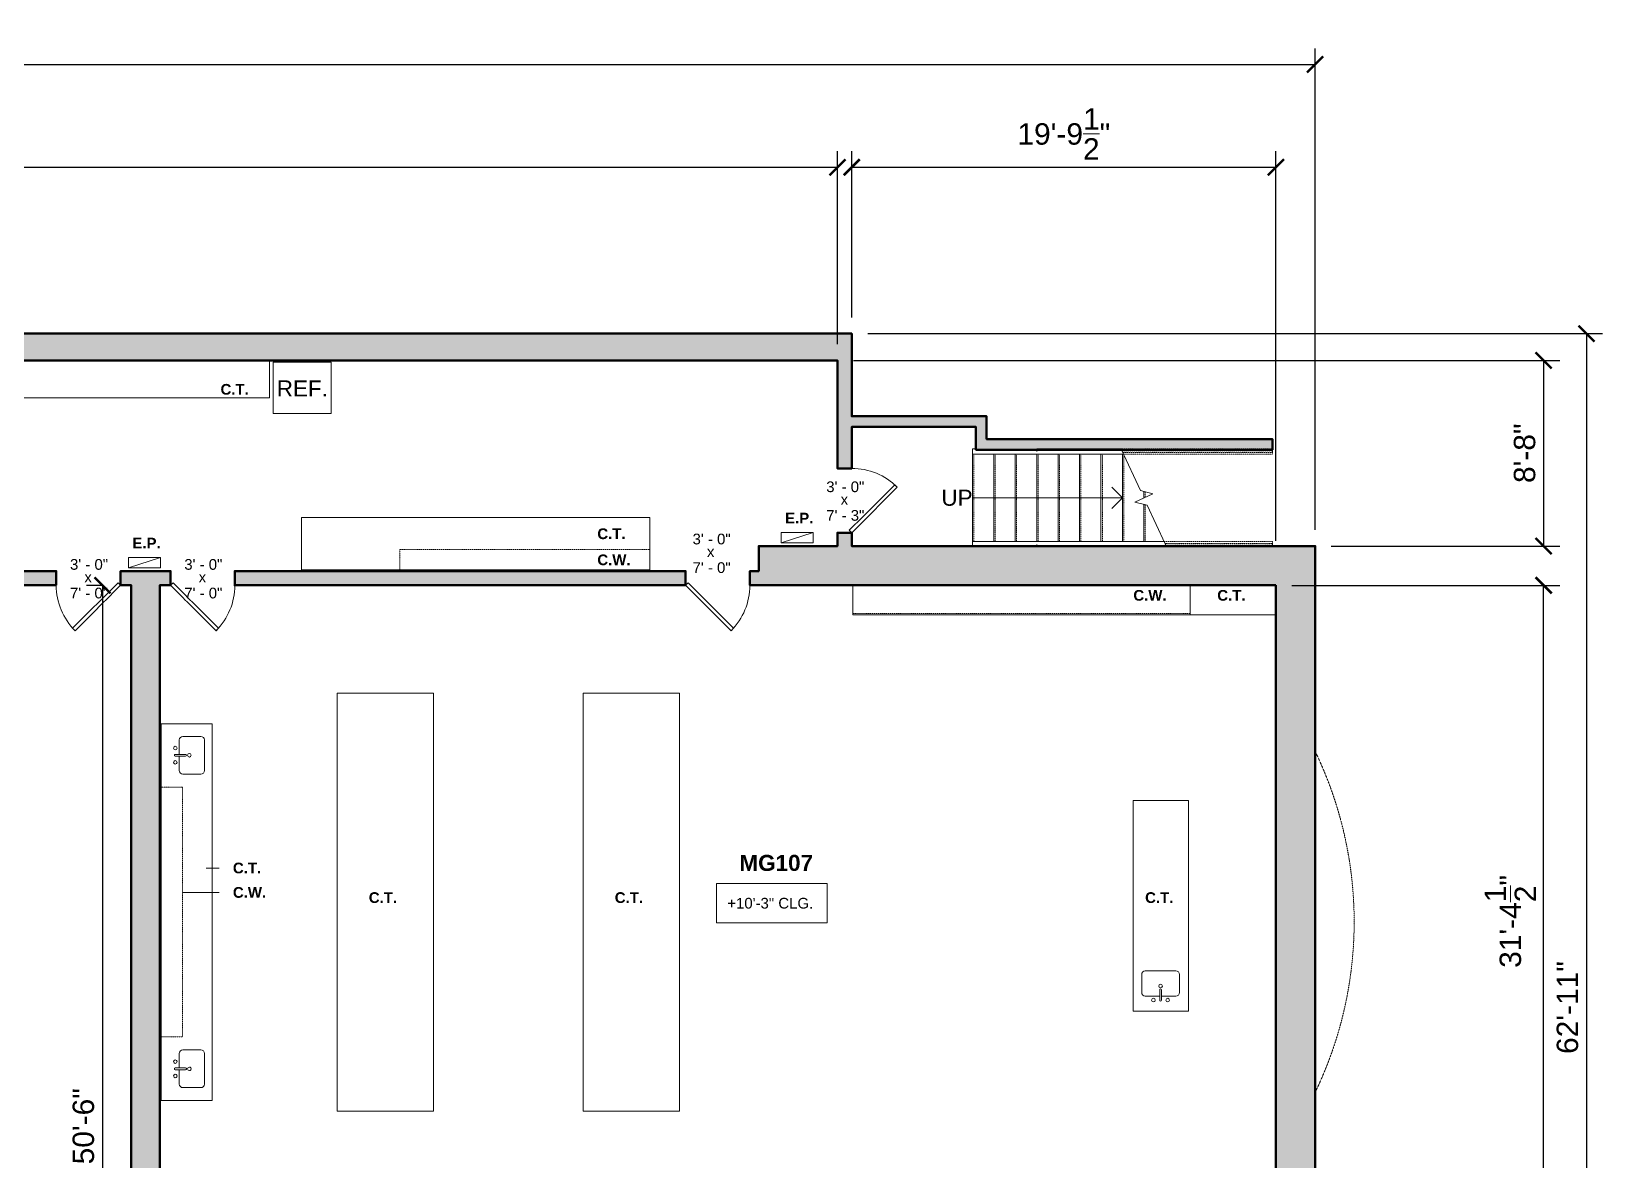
# Model space of a CAD drawing. Header units: inches. Extents: x -2078 to 106214, y -964 to 6385.
# Drawn here: x 10259 to 11139, y 4579 to 5212 of the extents above; entities that cross this region are included whole.
import ezdxf

# ---------------------------------------------------------------- set-up
doc = ezdxf.new("R2010")
doc.units = ezdxf.units.IN
doc.header["$MEASUREMENT"] = 0
doc.linetypes.add('HIDDEN2', pattern=[0.1875, 0.125, -0.0625])
for name, color, linetype, lineweight in [('A-ANNO', 2, 'Continuous', 5), ('A-ANNO-DIMS', 1, 'Continuous', 9), ('A-CASE', 4, 'Continuous', 9), ('A-DOOR', 1, 'Continuous', 18), ('A-EQPT', 150, 'Continuous', 9), ('A-FIXT', 150, 'Continuous', 9), ('A-HIDDEN', 2, 'HIDDEN2', 18), ('A-RAILING', 4, 'Continuous', 9), ('A-STRS', 4, 'Continuous', 9), ('A-WALL', 3, 'Continuous', 40), ('S-STRS-ANNO', 31, 'Continuous', 9), ('S-STRS-MBND', 31, 'Continuous', 9)]:
    doc.layers.add(name, color=color, linetype=linetype, lineweight=lineweight)
doc.layers.add('A-HATCH', color=9, linetype='Continuous')
doc.styles.add('Arial', font='arial.ttf')
doc.styles.add('Arial_1', font='arial.ttf', dxfattribs={"height": 0.0625})
doc.styles.add('Arial_2', font='arial.ttf', dxfattribs={"height": 3})
doc.styles.add('Arial_B', font='arialbd.ttf', dxfattribs={"height": 4.5})
doc.styles.add('Arial_B_1', font='arialbd.ttf', dxfattribs={"height": 3})
doc.styles.add('Jay Cad', font='arial.ttf', dxfattribs={"height": 0.125})
doc.dimstyles.new('Jay Cad - DIMS', dxfattribs={"dimtxt": 0.125, "dimasz": 0.09375, "dimexe": 0.09375, "dimexo": 0.09375, "dimgap": 0.046875, "dimtad": 1, "dimdec": 1, "dimzin": 0, "dimdsep": 46, "dimlunit": 4, "dimtxsty": 'Jay Cad', "dimblk": 'ARCHTICK', "dimcen": 0.09, "dimclrd": 1, "dimclre": 1, "dimclrt": 256, "dimadec": 0, "dimazin": 0, "dimtfac": 1, "dimtdec": 1, "dimtofl": 0, "dimtmove": 1, "dimatfit": 3, "dimfxl": 1, "dimtolj": 1, "dimtzin": 0, "dimarcsym": 0})

# ---------------------------------------------------------------- blocks, each defined once
blk = doc.blocks.new('JC_DOOR_SINGLE PANEL - SINGLE DOOR-1459075-Munger Science Center _ Ahmanson Lecture Hall-1st Floor')
at = {"layer": 'A-DOOR', "lineweight": 20}
for p, q in [((-7.46, 29.46), (-8.87, 28.04)), ((-8.87, 28.04), (16.59, 2.59)), ((18, 4), (-7.46, 29.46)), ((16.59, 2.59), (18, 4))]:
    blk.add_line(p, q, dxfattribs=at)
at = {"layer": 'A-DOOR', "lineweight": 9}
blk.add_arc((18, 4), 36, 135, 180, dxfattribs=at)
blk = doc.blocks.new('JC_KITCHEN SINK - SINK-1465092-Munger Science Center _ Ahmanson Lecture Hall-1st Floor')
at = {"layer": 'A-FIXT'}
for p, q in [((-9.95, 3.64), (-9.95, -6.45)), ((0.12, 5.64), (-7.95, 5.64)), ((0.12, 7.89), (0.12, 2.09)), ((1.12, 7.89), (1.12, 2.09)), ((9.19, 5.64), (1.12, 5.64)), ((11.19, -6.45), (11.19, 3.64)), ((-7.95, -8.45), (9.19, -8.45))]:
    blk.add_line(p, q, dxfattribs=at)
for centre, radius, start, end in [((-3.38, 7.89), 1, 360, 180), ((4.62, 7.89), 1, 360, 180), ((-7.95, 3.64), 2, 90, 180), ((-3.38, 7.89), 1, 180, 0), ((0.62, 0), 1, 360, 180), ((0.62, 0), 1, 180, 0), ((0.62, 7.89), 0.5, 360, 180), ((0.62, 2.09), 0.5, 180, 0), ((4.62, 7.89), 1, 180, 360), ((9.19, 3.64), 2, 360, 90), ((-7.95, -6.45), 2, 180, 270), ((9.19, -6.45), 2, 270, 0)]:
    blk.add_arc(centre, radius, start, end, dxfattribs=at)
blk = doc.blocks.new('JC_KITCHEN SINK - SINK-1465548-Munger Science Center _ Ahmanson Lecture Hall-1st Floor')
at = {"layer": 'A-FIXT'}
for p, q in [((-9.95, -3.64), (-9.95, 6.45)), ((-7.95, 8.45), (9.19, 8.45)), ((11.19, 6.45), (11.19, -3.64)), ((0.12, -5.64), (-7.95, -5.64)), ((0.12, -7.89), (0.12, -2.09)), ((1.12, -7.89), (1.12, -2.09)), ((9.19, -5.64), (1.12, -5.64))]:
    blk.add_line(p, q, dxfattribs=at)
for centre, radius, start, end in [((-7.95, 6.45), 2, 90, 180), ((0.62, 0), 1, 360, 180), ((0.62, 0), 1, 180, 0), ((9.19, 6.45), 2, 360, 90), ((-7.95, -3.64), 2, 180, 270), ((-3.38, -7.89), 1, 360, 180), ((-3.38, -7.89), 1, 180, 0), ((0.62, -2.09), 0.5, 360, 180), ((0.62, -7.89), 0.5, 180, 0), ((4.62, -7.89), 1, 0, 180), ((4.62, -7.89), 1, 180, 0), ((9.19, -3.64), 2, 270, 0)]:
    blk.add_arc(centre, radius, start, end, dxfattribs=at)
blk = doc.blocks.new('JC_DOOR_SINGLE PANEL - SINGLE DOOR-1469616-Munger Science Center _ Ahmanson Lecture Hall-1st Floor')
at = {"layer": 'A-DOOR', "lineweight": 20}
for p, q in [((-8.87, -28.04), (16.59, -2.59)), ((18, -4), (-7.46, -29.46)), ((16.59, -2.59), (18, -4)), ((-7.46, -29.46), (-8.87, -28.04))]:
    blk.add_line(p, q, dxfattribs=at)
at = {"layer": 'A-DOOR', "lineweight": 9}
blk.add_arc((18, -4), 36, 180, 225, dxfattribs=at)
blk = doc.blocks.new('JC_REF - REF-1483151-Munger Science Center _ Ahmanson Lecture Hall-1st Floor')
at = {"layer": 'A-EQPT'}
for p, q in [((16.25, 13.8), (-16.25, 13.8)), ((-16.25, 13.8), (-16.25, -14.95)), ((16.25, -14.95), (16.25, 13.8)), ((-16.25, -14.95), (16.25, -14.95))]:
    blk.add_line(p, q, dxfattribs=at)
blk = doc.blocks.new('JC_DOOR_SINGLE PANEL - SINGLE DOOR-1483412-Munger Science Center _ Ahmanson Lecture Hall-1st Floor')
at = {"layer": 'A-DOOR', "lineweight": 20}
for p, q in [((-7.46, 29.46), (-8.87, 28.04)), ((-8.87, 28.04), (16.59, 2.59)), ((18, 4), (-7.46, 29.46)), ((16.59, 2.59), (18, 4))]:
    blk.add_line(p, q, dxfattribs=at)
at = {"layer": 'A-DOOR', "lineweight": 9}
blk.add_arc((18, 4), 36, 135, 180, dxfattribs=at)
blk = doc.blocks.new('Railing - Railing-1485568-Munger Science Center _ Ahmanson Lecture Hall-1st Floor')
at = {"layer": 'A-RAILING'}
for p, q in [((1539.58, 619.88), (1539.66, 619.88)), ((1540.12, 618.88), (1539.66, 619.88)), ((1540.12, 618.88), (1539.66, 619.88)), ((1540.12, 618.88), (1539.66, 619.88)), ((1540.12, 618.88), (1539.66, 619.88)), ((1540.12, 618.88), (1539.66, 619.88)), ((1539.97, 618.88), (1540.12, 618.88))]:
    blk.add_line(p, q, dxfattribs=at)
at = {"layer": 'A-RAILING', "linetype": 'HIDDEN2'}
for p, q in [((1539.66, 619.88), (1599.79, 619.88)), ((1539.66, 619.88), (1599.79, 619.88)), ((1539.66, 619.88), (1599.79, 619.88)), ((1539.66, 619.88), (1599.79, 619.88)), ((1539.66, 619.88), (1599.79, 619.88)), ((1540.12, 618.88), (1599.79, 618.88)), ((1540.12, 618.88), (1599.79, 618.88)), ((1540.12, 618.88), (1599.79, 618.88)), ((1540.12, 618.88), (1599.79, 618.88)), ((1540.12, 618.88), (1599.79, 618.88)), ((1599.79, 619.88), (1599.79, 618.88)), ((1599.79, 619.88), (1599.79, 618.88)), ((1599.79, 619.88), (1599.79, 618.88)), ((1599.79, 619.88), (1599.79, 618.88)), ((1599.79, 619.88), (1599.79, 618.88))]:
    blk.add_line(p, q, dxfattribs=at)
blk = doc.blocks.new('Railing - Railing-1485572-Munger Science Center _ Ahmanson Lecture Hall-1st Floor')
at = {"layer": 'A-RAILING', "linetype": 'HIDDEN2'}
for p, q in [((1515.61, 671.79), (1599.79, 671.79)), ((1515.61, 671.79), (1599.79, 671.79)), ((1515.61, 671.79), (1599.79, 671.79)), ((1515.61, 671.79), (1599.79, 671.79)), ((1515.61, 671.79), (1599.79, 671.79)), ((1515.99, 670.79), (1599.79, 670.79)), ((1515.99, 670.79), (1599.79, 670.79)), ((1515.99, 670.79), (1599.79, 670.79)), ((1515.99, 670.79), (1599.79, 670.79)), ((1515.99, 670.79), (1599.79, 670.79)), ((1599.79, 671.79), (1599.79, 670.79)), ((1599.79, 671.79), (1599.79, 670.79)), ((1599.79, 671.79), (1599.79, 670.79)), ((1599.79, 671.79), (1599.79, 670.79)), ((1599.79, 671.79), (1599.79, 670.79))]:
    blk.add_line(p, q, dxfattribs=at)
blk = doc.blocks.new('Top Rail Type - Top Rail_Internal_-1485578-Munger Science Center _ Ahmanson Lecture Hall-1st Floor')
at = {"layer": 'A-RAILING', "flags": 128}
for points in [[(1431.79, 619.3), (1431.79, 619.38), (1431.79, 619.46)], [(1467.8, 619.49), (1467.79, 619.38), (1467.8, 619.27)]]:
    blk.add_lwpolyline(points, dxfattribs=at)
blk = doc.blocks.new('Top Rail Type - Top Rail_Internal_-V2-Munger Science Center _ Ahmanson Lecture Hall-1st Floor')
at = {"layer": 'A-RAILING'}
for p, q in [((1431.79, 620.88), (1431.79, 618.38)), ((1431.79, 620.88), (1539.19, 620.88)), ((1467.79, 617.88), (1540.36, 617.88)), ((1540.36, 618.38), (1539.19, 620.88)), ((1540.36, 617.88), (1540.36, 618.38))]:
    blk.add_line(p, q, dxfattribs=at)
at = {"layer": 'A-RAILING', "linetype": 'HIDDEN2'}
for p, q in [((1539.19, 620.88), (1599.79, 620.88)), ((1540.36, 617.88), (1599.79, 617.88)), ((1599.79, 620.88), (1599.79, 617.88))]:
    blk.add_line(p, q, dxfattribs=at)
blk = doc.blocks.new('Top Rail Type - Top Rail_Internal_-1485589-Munger Science Center _ Ahmanson Lecture Hall-1st Floor')
at = {"layer": 'A-RAILING', "flags": 128}
for points in [[(1431.79, 671.21), (1431.79, 671.29), (1431.79, 671.38)], [(1467.8, 671.4), (1467.79, 671.29), (1467.8, 671.18)]]:
    blk.add_lwpolyline(points, dxfattribs=at)
blk = doc.blocks.new('Top Rail Type - Top Rail_Internal_-V3-Munger Science Center _ Ahmanson Lecture Hall-1st Floor')
at = {"layer": 'A-RAILING'}
for p, q in [((1431.79, 672.79), (1431.79, 669.79)), ((1431.79, 672.79), (1433.73, 672.79)), ((1431.79, 669.79), (1516.38, 669.79)), ((1467.79, 672.79), (1515.22, 672.79)), ((1515.22, 672.29), (1515.22, 672.79)), ((1516.38, 669.79), (1515.22, 672.29))]:
    blk.add_line(p, q, dxfattribs=at)
at = {"layer": 'A-RAILING', "linetype": 'HIDDEN2'}
for p, q in [((1515.22, 672.79), (1599.79, 672.79)), ((1516.38, 669.79), (1599.79, 669.79)), ((1599.79, 672.79), (1599.79, 669.79))]:
    blk.add_line(p, q, dxfattribs=at)
blk = doc.blocks.new('JC- existing door Tag_quad - JC- existing door Tag_quad-839775-Munger Science Center _ Ahmanson Lecture Hall-1st Floor')
at = {"layer": 'A-ANNO', "insert": (-0.0234, 0.0378), "char_height": 0.0625, "width": 0.0505, "attachment_point": 1, "style": 'Arial_1', "bg_fill": 3, "box_fill_scale": 1.25, "bg_fill_color": 256, "bg_fill_true_color": 13158600, "bg_fill_transparency": 0}
blk.add_mtext('x', dxfattribs=at)
blk = doc.blocks.new('_ArchTick')
at = {"color": 0, "linetype": 'ByBlock', "const_width": 0.15}
blk.add_lwpolyline([(-0.5, -0.5), (0.5, 0.5)], dxfattribs=at)
blk = doc.blocks.new('*D3361')
at = {"layer": 'A-ANNO-DIMS', "color": 1, "lineweight": -2, "transparency": 16777216}
for p, q in [((10964.56, 4901.69), (11114.51, 4901.69)), ((11105.51, 4525.19), (11105.51, 4901.69)), ((10964.56, 4525.19), (11114.51, 4525.19))]:
    blk.add_line(p, q, dxfattribs=at)
at = {"layer": 'Defpoints', "color": 0, "transparency": 16777216}
for p in [(10955.56, 4901.69), (11105.51, 4901.69), (10955.56, 4525.19)]:
    blk.add_point(p, dxfattribs=at)
at = {"layer": 'A-ANNO-DIMS', "color": 1, "lineweight": -2, "transparency": 16777216, "xscale": 9, "yscale": 9, "zscale": 9}
for p, rotation in [((11105.51, 4901.69), 90), ((11105.51, 4525.19), 270)]:
    blk.add_blockref('_ArchTick', p, dxfattribs=dict(at, rotation=rotation))
at = {"layer": 'A-ANNO-DIMS', "color": 2, "transparency": 16777216, "insert": (11086.85, 4713.44), "char_height": 12, "width": 1.4974, "attachment_point": 5, "rotation": 90, "style": 'Jay Cad'}
blk.add_mtext('\\A1;31\'-4{\\H1x;\\S1/2;}"', dxfattribs=at)
blk = doc.blocks.new('*D3363')
at = {"layer": 'A-ANNO-DIMS', "color": 1, "lineweight": -2, "transparency": 16777216}
for p, q in [((10719.06, 5027.69), (11114.51, 5027.69)), ((11105.51, 5027.69), (11105.51, 4923.69)), ((10986.56, 4923.69), (11114.51, 4923.69))]:
    blk.add_line(p, q, dxfattribs=at)
at = {"layer": 'Defpoints', "color": 0, "transparency": 16777216}
for p in [(10710.06, 5027.69), (10977.56, 4923.69), (11105.51, 4923.69)]:
    blk.add_point(p, dxfattribs=at)
at = {"layer": 'A-ANNO-DIMS', "color": 1, "lineweight": -2, "transparency": 16777216, "xscale": 9, "yscale": 9, "zscale": 9}
for p, rotation in [((11105.51, 5027.69), 90), ((11105.51, 4923.69), 270)]:
    blk.add_blockref('_ArchTick', p, dxfattribs=dict(at, rotation=rotation))
at = {"layer": 'A-ANNO-DIMS', "color": 2, "transparency": 16777216, "insert": (11094.88, 4975.69), "char_height": 12, "width": 0.8017, "attachment_point": 5, "rotation": 90, "style": 'Jay Cad'}
blk.add_mtext('\\A1;8\'-8"', dxfattribs=at)
blk = doc.blocks.new('*D3364')
at = {"layer": 'A-ANNO-DIMS', "color": 1, "lineweight": -2, "transparency": 16777216}
for p, q in [((10727.06, 5042.69), (11138.51, 5042.69)), ((11129.51, 5042.69), (11129.51, 4287.69)), ((10344.56, 4287.69), (11138.51, 4287.69))]:
    blk.add_line(p, q, dxfattribs=at)
at = {"layer": 'Defpoints', "color": 0, "transparency": 16777216}
for p in [(10718.06, 5042.69), (10335.56, 4287.69), (11129.51, 4287.69)]:
    blk.add_point(p, dxfattribs=at)
at = {"layer": 'A-ANNO-DIMS', "color": 1, "lineweight": -2, "transparency": 16777216, "xscale": 9, "yscale": 9, "zscale": 9}
for p, rotation in [((11129.51, 5042.69), 90), ((11129.51, 4287.69), 270)]:
    blk.add_blockref('_ArchTick', p, dxfattribs=dict(at, rotation=rotation))
at = {"layer": 'A-ANNO-DIMS', "color": 2, "transparency": 16777216, "insert": (11118.88, 4665.19), "char_height": 12, "width": 1.1478, "attachment_point": 5, "rotation": 90, "style": 'Jay Cad'}
blk.add_mtext('\\A1;62\'-11"', dxfattribs=at)
blk = doc.blocks.new('*D3365')
at = {"layer": 'A-ANNO-DIMS', "color": 1, "lineweight": -2, "transparency": 16777216}
for p, q in [((10718.06, 5051.69), (10718.06, 5144.89)), ((10955.56, 4926.69), (10955.56, 5144.89)), ((10718.06, 5135.89), (10955.56, 5135.89))]:
    blk.add_line(p, q, dxfattribs=at)
at = {"layer": 'Defpoints', "color": 0, "transparency": 16777216}
for p in [(10955.56, 5135.89), (10718.06, 5042.69), (10955.56, 4917.69)]:
    blk.add_point(p, dxfattribs=at)
at = {"layer": 'A-ANNO-DIMS', "color": 1, "lineweight": -2, "transparency": 16777216, "xscale": 9, "yscale": 9, "zscale": 9, "rotation": 180}
blk.add_blockref('_ArchTick', (10718.06, 5135.89), dxfattribs=at)
at = {"layer": 'A-ANNO-DIMS', "color": 1, "lineweight": -2, "transparency": 16777216, "xscale": 9, "yscale": 9, "zscale": 9}
blk.add_blockref('_ArchTick', (10955.56, 5135.89), dxfattribs=at)
at = {"layer": 'A-ANNO-DIMS', "color": 2, "transparency": 16777216, "insert": (10836.81, 5154.54), "char_height": 12, "width": 1.4974, "attachment_point": 5, "style": 'Jay Cad'}
blk.add_mtext('\\A1;19\'-9{\\H1x;\\S1/2;}"', dxfattribs=at)
blk = doc.blocks.new('*D3366')
at = {"layer": 'A-ANNO-DIMS', "color": 1, "lineweight": -2, "transparency": 16777216}
for p, q in [((9166.06, 5036.69), (9166.06, 5144.89)), ((10710.06, 5036.69), (10710.06, 5144.89)), ((9166.06, 5135.89), (10710.06, 5135.89))]:
    blk.add_line(p, q, dxfattribs=at)
at = {"layer": 'Defpoints', "color": 0, "transparency": 16777216}
for p in [(10710.06, 5135.89), (9166.06, 5027.69), (10710.06, 5027.69)]:
    blk.add_point(p, dxfattribs=at)
at = {"layer": 'A-ANNO-DIMS', "color": 1, "lineweight": -2, "transparency": 16777216, "xscale": 9, "yscale": 9, "zscale": 9, "rotation": 180}
blk.add_blockref('_ArchTick', (9166.06, 5135.89), dxfattribs=at)
at = {"layer": 'A-ANNO-DIMS', "color": 1, "lineweight": -2, "transparency": 16777216, "xscale": 9, "yscale": 9, "zscale": 9}
blk.add_blockref('_ArchTick', (10710.06, 5135.89), dxfattribs=at)
at = {"layer": 'A-ANNO-DIMS', "color": 2, "transparency": 16777216, "insert": (9938.06, 5146.51), "char_height": 12, "width": 1.1478, "attachment_point": 5, "style": 'Jay Cad'}
blk.add_mtext('\\A1;128\'-8"', dxfattribs=at)
blk = doc.blocks.new('*D3373')
at = {"layer": 'A-ANNO-DIMS', "color": 1, "lineweight": -2, "transparency": 16777216}
for p, q in [((8526.53, 5036.69), (8526.53, 5202.47)), ((10977.56, 4932.69), (10977.56, 5202.47)), ((8526.53, 5193.47), (10977.56, 5193.47))]:
    blk.add_line(p, q, dxfattribs=at)
at = {"layer": 'Defpoints', "color": 0, "transparency": 16777216}
for p in [(10977.56, 5193.47), (8526.53, 5027.69), (10977.56, 4923.69)]:
    blk.add_point(p, dxfattribs=at)
at = {"layer": 'A-ANNO-DIMS', "color": 1, "lineweight": -2, "transparency": 16777216, "xscale": 9, "yscale": 9, "zscale": 9, "rotation": 180}
blk.add_blockref('_ArchTick', (8526.53, 5193.47), dxfattribs=at)
at = {"layer": 'A-ANNO-DIMS', "color": 1, "lineweight": -2, "transparency": 16777216, "xscale": 9, "yscale": 9, "zscale": 9}
blk.add_blockref('_ArchTick', (10977.56, 5193.47), dxfattribs=at)
at = {"layer": 'A-ANNO-DIMS', "color": 2, "transparency": 16777216, "insert": (9752.04, 5204.1), "char_height": 12, "width": 1.1478, "attachment_point": 5, "style": 'Jay Cad'}
blk.add_mtext('\\A1;204\'-3"', dxfattribs=at)
blk = doc.blocks.new('*D3375')
at = {"layer": 'A-ANNO-DIMS', "color": 1, "lineweight": -2, "transparency": 16777216}
for p, q in [((10297.92, 4901.69), (10289.43, 4901.69)), ((10298.43, 4901.69), (10298.43, 4295.69)), ((10297.92, 4295.69), (10289.43, 4295.69))]:
    blk.add_line(p, q, dxfattribs=at)
at = {"layer": 'Defpoints', "color": 0, "transparency": 16777216}
for p in [(10306.92, 4901.69), (10298.43, 4295.69), (10306.92, 4295.69)]:
    blk.add_point(p, dxfattribs=at)
at = {"layer": 'A-ANNO-DIMS', "color": 1, "lineweight": -2, "transparency": 16777216, "xscale": 9, "yscale": 9, "zscale": 9}
for p, rotation in [((10298.43, 4901.69), 90), ((10298.43, 4295.69), 270)]:
    blk.add_blockref('_ArchTick', p, dxfattribs=dict(at, rotation=rotation))
at = {"layer": 'A-ANNO-DIMS', "color": 2, "transparency": 16777216, "insert": (10287.8, 4598.69), "char_height": 12, "width": 0.9747, "attachment_point": 5, "rotation": 90, "style": 'Jay Cad'}
blk.add_mtext('\\A1;50\'-6"', dxfattribs=at)

msp = doc.modelspace()

# ---------------------------------------------------------------- linework, layer by layer
at = {"layer": 'A-ANNO'}
for p, q in [((10356.53, 4743.351), (10363.805, 4743.351)), ((10343.483, 4729.668), (10363.805, 4729.668))]:
    msp.add_line(p, q, dxfattribs=at)
at = {"layer": 'A-CASE'}
for p, q in [((10392.058, 5006.692), (10392.058, 5027.692)), ((10181.058, 5006.692), (10392.058, 5006.692)), ((10604.969, 4939.692), (10409.969, 4939.692)), ((10409.969, 4939.692), (10409.969, 4909.718)), ((10604.969, 4939.692), (10604.969, 4909.692)), ((10409.969, 4910.442), (10604.969, 4910.442)), ((10718.558, 4901.692), (10718.558, 4885.192)), ((10907.558, 4885.192), (10907.558, 4901.692)), ((10718.558, 4885.192), (10954.822, 4885.192)), ((10429.808, 4607.192), (10429.808, 4841.28)), ((10429.808, 4841.28), (10483.808, 4841.28)), ((10483.808, 4841.28), (10483.808, 4607.192)), ((10567.549, 4607.192), (10567.549, 4841.28)), ((10567.549, 4841.28), (10621.549, 4841.28)), ((10621.549, 4841.28), (10621.549, 4607.192)), ((10330.558, 4824.192), (10359.808, 4824.192)), ((10331.308, 4824.192), (10331.308, 4613.192)), ((10359.808, 4824.192), (10359.808, 4613.192)), ((10875.558, 4781.192), (10875.558, 4663.192)), ((10875.558, 4781.192), (10906.558, 4781.192)), ((10906.558, 4781.192), (10906.558, 4663.192)), ((10875.558, 4663.192), (10906.558, 4663.192)), ((10330.558, 4613.192), (10359.808, 4613.192)), ((10483.808, 4607.192), (10429.808, 4607.192)), ((10621.549, 4607.192), (10567.549, 4607.192))]:
    msp.add_line(p, q, dxfattribs=at)
at = {"layer": 'A-CASE', "linetype": 'HIDDEN2'}
for p, q in [((10464.969, 4921.692), (10464.969, 4909.692)), ((10464.969, 4921.692), (10604.969, 4921.692)), ((10330.558, 4788.692), (10343.308, 4788.692)), ((10343.308, 4788.692), (10343.308, 4648.692)), ((10343.308, 4648.692), (10330.558, 4648.692))]:
    msp.add_line(p, q, dxfattribs=at)
at = {"layer": 'A-EQPT'}
for p, q in [((10678.469, 4931.297), (10696.469, 4931.297)), ((10678.469, 4925.515), (10678.469, 4931.297)), ((10696.469, 4931.297), (10678.469, 4925.515)), ((10696.469, 4931.297), (10696.469, 4925.515)), ((10696.469, 4925.515), (10678.469, 4925.515)), ((10330.957, 4917.297), (10330.957, 4911.515))]:
    msp.add_line(p, q, dxfattribs=at)
at = {"layer": 'A-HIDDEN'}
msp.add_line((10907.558, 4885.848), (10718.558, 4885.848), dxfattribs=at)
at = {"layer": 'A-HIDDEN', "lineweight": 20}
msp.add_arc((10779.605, 4713.192), 219.786, 334.245633, 25.754367, dxfattribs=at)
at = {"layer": 'A-STRS'}
for p, q in [((10785.618, 4975.105), (10785.618, 4926.192)), ((10797.618, 4975.105), (10797.618, 4926.192)), ((10809.618, 4975.105), (10809.618, 4926.192)), ((10821.618, 4975.105), (10821.618, 4926.192)), ((10833.618, 4975.105), (10833.618, 4926.192)), ((10845.618, 4975.105), (10845.618, 4926.192)), ((10857.618, 4975.105), (10857.618, 4926.192)), ((10869.618, 4975.105), (10869.618, 4926.192)), ((10881.618, 4954.265), (10881.618, 4950.649)), ((10881.618, 4947.032), (10881.618, 4926.192)), ((10893.993, 4923.692), (10894.188, 4923.692))]:
    msp.add_line(p, q, dxfattribs=at)
at = {"layer": 'A-STRS', "linetype": 'HIDDEN2'}
for p, q in [((10786.368, 4975.105), (10786.368, 4926.192)), ((10798.368, 4975.105), (10798.368, 4926.192)), ((10810.368, 4975.105), (10810.368, 4926.192)), ((10822.368, 4975.105), (10822.368, 4926.192)), ((10834.368, 4975.105), (10834.368, 4926.192)), ((10846.368, 4975.105), (10846.368, 4926.192)), ((10858.368, 4975.105), (10858.368, 4926.192)), ((10870.368, 4974.774), (10870.368, 4926.192)), ((10882.368, 4954.083), (10882.368, 4950.998)), ((10882.368, 4946.85), (10882.368, 4926.192))]:
    msp.add_line(p, q, dxfattribs=at)
at = {"layer": 'A-WALL', "lineweight": 50}
msp.add_lwpolyline([(9166.058, 5027.692), (10710.058, 5027.692), (10710.058, 4967.192), (10718.058, 4967.192), (10718.058, 4990.417), (10787.566, 4990.417), (10787.566, 4977.605), (10953.618, 4977.605), (10953.618, 4983.605), (10793.566, 4983.605), (10793.566, 4996.417), (10718.058, 4996.417), (10718.058, 5042.692), (8550.199, 5042.692)], dxfattribs=at)
msp.add_lwpolyline([(10272.558, 4901.692), (10272.558, 4909.692), (9982.058, 4909.692), (9982.058, 4901.692)], close=True, dxfattribs=at)
at = {"layer": 'S-STRS-ANNO'}
for p, q in [((10869.618, 4950.649), (10863.618, 4956.649)), ((10785.618, 4950.649), (10797.618, 4950.649)), ((10797.618, 4950.649), (10809.618, 4950.649)), ((10809.618, 4950.649), (10821.618, 4950.649)), ((10821.618, 4950.649), (10833.618, 4950.649)), ((10833.618, 4950.649), (10845.618, 4950.649)), ((10845.618, 4950.649), (10857.618, 4950.649)), ((10857.618, 4950.649), (10869.618, 4950.649)), ((10869.618, 4950.649), (10863.618, 4944.649))]:
    msp.add_line(p, q, dxfattribs=at)
at = {"layer": 'S-STRS-MBND'}
for p, q in [((10879.716, 4954.727), (10869.048, 4977.605)), ((10886.716, 4953.026), (10879.716, 4954.727)), ((10876.52, 4948.271), (10886.716, 4953.026)), ((10883.519, 4946.57), (10876.52, 4948.271)), ((10893.642, 4924.863), (10883.519, 4946.57)), ((10894.188, 4923.692), (10893.955, 4924.192))]:
    msp.add_line(p, q, dxfattribs=at)

# ---------------------------------------------------------------- block references
at = {"layer": 'A-EQPT'}
msp.add_blockref('JC_REF - REF-1483151-Munger Science Center _ Ahmanson Lecture Hall-1st Floor', (10410.308, 5012.895), dxfattribs=at)
at = {"layer": 'A-FIXT'}
for name, p, rotation in [('JC_KITCHEN SINK - SINK-1465548-Munger Science Center _ Ahmanson Lecture Hall-1st Floor', (10347.106, 4807.127), 269.9999999999996), ('JC_KITCHEN SINK - SINK-1465092-Munger Science Center _ Ahmanson Lecture Hall-1st Floor', (10347.106, 4630.257), 90.00000000000007)]:
    msp.add_blockref(name, p, dxfattribs=dict(at, rotation=rotation))
msp.add_blockref('JC_KITCHEN SINK - SINK-1465548-Munger Science Center _ Ahmanson Lecture Hall-1st Floor', (10890.373, 4677.24), dxfattribs=at)
at = {"layer": 'A-RAILING'}
for name in ['Top Rail Type - Top Rail_Internal_-V3-Munger Science Center _ Ahmanson Lecture Hall-1st Floor', 'Top Rail Type - Top Rail_Internal_-1485589-Munger Science Center _ Ahmanson Lecture Hall-1st Floor', 'Railing - Railing-1485572-Munger Science Center _ Ahmanson Lecture Hall-1st Floor', 'Top Rail Type - Top Rail_Internal_-V2-Munger Science Center _ Ahmanson Lecture Hall-1st Floor', 'Top Rail Type - Top Rail_Internal_-1485578-Munger Science Center _ Ahmanson Lecture Hall-1st Floor', 'Railing - Railing-1485568-Munger Science Center _ Ahmanson Lecture Hall-1st Floor']:
    msp.add_blockref(name, (9353.831, 4305.312), dxfattribs=at)

# ---------------------------------------------------------------- texts
at = {"layer": 'A-ANNO', "attachment_point": 1}
for s, insert, char_height, width, style in [('REF.', (10396.042, 5016.492), 9, 35.148, 'Arial'), ('C.T.', (10364.553, 5014.484), 6, 19.998, 'Arial_B'), ('E.P.', (10680.713, 4942.341), 6, 19.998, 'Arial_B'), ('E.P.', (10315.201, 4928.341), 6, 19.998, 'Arial_B'), ('C.T.', (10575.565, 4933.58), 6, 19.998, 'Arial_B'), ('C.W.', (10575.565, 4918.976), 6, 23.634, 'Arial_B'), ('C.W.', (10875.731, 4899.08), 6, 23.634, 'Arial_B'), ('C.T.', (10922.731, 4899.08), 6, 19.998, 'Arial_B'), ('C.T.', (10371.485, 4746.351), 6, 19.998, 'Arial_B'), ('MG107', (10655.138, 4750.716), 9, 113.019, 'Arial_B_1'), ('C.W.', (10371.485, 4732.668), 6, 23.634, 'Arial_B'), ('C.T.', (10447.582, 4729.772), 6, 19.998, 'Arial_B'), ('C.T.', (10585.322, 4729.772), 6, 19.998, 'Arial_B'), ('C.T.', (10882.322, 4729.772), 6, 19.998, 'Arial_B')]:
    msp.add_mtext(s, dxfattribs=dict(at, insert=insert, char_height=char_height, width=width, style=style))
at = {"layer": 'A-ANNO', "char_height": 6, "attachment_point": 1, "style": 'Arial_2', "bg_fill": 3, "box_fill_scale": 1.25, "bg_fill_color": 256, "bg_fill_true_color": 13158600, "bg_fill_transparency": 0}
for s, insert, width in [('3\' - 0"', (10703.749, 4959.898), 26.967), ('7\' - 3"', (10703.749, 4943.875), 26.967), ('3\' - 0"', (10628.884, 4930.63), 26.967), ('3\' - 0"', (10280.249, 4916.398), 26.967), ('3\' - 0"', (10344.249, 4916.398), 26.967), ('7\' - 0"', (10628.884, 4914.608), 26.967), ('7\' - 0"', (10280.249, 4900.375), 26.967), ('7\' - 0"', (10344.249, 4900.375), 26.967), ('+10\'-3" CLG.', (10648.347, 4726.633), 60.297)]:
    msp.add_mtext(s, dxfattribs=dict(at, insert=insert, width=width))
at = {"layer": 'A-ANNO', "insert": (10768.242, 4955.269), "char_height": 9, "width": 20.85096, "attachment_point": 1, "line_spacing_factor": 0.941778, "style": 'Arial'}
msp.add_mtext('UP', dxfattribs=at)

# ---------------------------------------------------------------- dimensions: what is measured, and where the dimension line sits
at = {"layer": 'A-ANNO-DIMS'}
dim = msp.add_linear_dim(base=(10710.058, 5135.886), p1=(9166.058, 5027.692), p2=(10710.058, 5027.692), dimstyle='Jay Cad - DIMS', override={"dimclrt": 2}, dxfattribs=at)
dim.commit()
dim.dimension.update_dxf_attribs({"geometry": '*D3366', "text_midpoint": (9938.058, 5146.513)})
dim = msp.add_linear_dim(base=(11105.506, 4901.692), p1=(10955.558, 4525.192), p2=(10955.558, 4901.692), angle=90, dimstyle='Jay Cad - DIMS', override={"dimclrt": 2}, dxfattribs=at)
dim.commit()
dim.dimension.update_dxf_attribs({"geometry": '*D3361', "text_midpoint": (11086.851, 4713.442)})

# ---------------------------------------------------------------- next in the draw order: hatches: boundary and pattern name
at = {"layer": 'A-HATCH'}
h = msp.add_hatch(color=256, dxfattribs=at)
h.dxf.hatch_style = 1
h.paths.add_polyline_path([(7442.991, 4443.066), (7810.847, 4519.174), (7832.61, 4527.095), (7823.924, 4549.725), (7859.83, 4562.794), (7868.12, 4540.019), (7892.552, 4548.912), (7890.158, 4555.49), (7872.303, 4548.991), (7863.753, 4572.483), (7857.175, 4570.089), (7857.778, 4568.432), (7816.134, 4553.274), (7824.462, 4531.578), (7808.931, 4525.925), (7476.345, 4457.115), (7475.837, 4458.511), (7848.428, 4594.123), (7848.967, 4592.642), (7855.544, 4595.036), (7852.269, 4604.035), (7678.423, 4540.76), (7658.154, 4596.449), (7648.757, 4593.029), (7656.731, 4571.122), (7599.879, 4550.43), (7594.228, 4565.956), (7455.154, 4515.337), (7457.206, 4509.699), (7469.086, 4477.058), (7478.721, 4467.726), (7473.212, 4465.721), (7466.659, 4463.335), (7411.157, 4443.134), (7398.6, 4439.096), (7411.056, 4404.872), (7436.487, 4414.128), (7437.341, 4409.241), (7438.216, 4404.358), (7449.009, 4406.49), (7445.851, 4424.754)], flags=17)
h.paths.add_polyline_path([(7305.921, 4509.999), (7635.338, 4629.897), (7636.444, 4626.858), (7645.841, 4630.278), (7643.538, 4636.606), (7690.993, 4653.878), (7688.599, 4660.456), (7641.144, 4643.184), (7621.136, 4698.156), (7708.058, 4729.792), (7728.066, 4674.82), (7722.428, 4672.768), (7724.822, 4666.19), (7737.038, 4670.637), (7714.635, 4732.187), (8526.53, 5027.692), (9158.058, 5027.692), (9158.058, 5014.692), (9166.058, 5014.692), (9166.058, 5027.692), (10710.058, 5027.692), (10710.058, 4967.192), (10718.058, 4967.192), (10718.058, 4990.417), (10787.566, 4990.417), (10787.566, 4977.605), (10953.618, 4977.605), (10953.618, 4983.605), (10793.566, 4983.605), (10793.566, 4996.417), (10718.058, 4996.417), (10718.058, 5042.692), (8550.199, 5042.692), (7613.446, 4701.742), (7637.045, 4636.903), (7298.242, 4513.589), (7442.023, 4116.122), (7430.522, 4111.961), (7430.522, 3959.561), (7442.522, 3959.561), (7442.522, 4109.922), (7449.706, 4112.521)])
h.paths.add_polyline_path([(7455.986, 4371.173), (7445.194, 4369.041, 0.0691577), (7553.668, 4070.742), (7563.309, 4076.04, -0.0690822)], flags=17)
h.paths.add_polyline_path([(7589.831, 4028.68), (7580.647, 4044.49), (7571.005, 4039.192), (7573.37, 4035.064), (7575.752, 4030.945), (7550.14, 4021.623), (7562.639, 3987.281), (7652.949, 4020.151), (7651.19, 4024.983), (7693.927, 4047.907), (7698.054, 4036.567), (7855.922, 4094.027), (7850.282, 4109.525), (7893.018, 4132.449), (7901.028, 4110.444), (7991.238, 4143.278), (7972.966, 4193.48), (7978.369, 4195.446), (7974.265, 4206.723), (7931.078, 4191.004), (7599.267, 4013.018)], flags=17)
h.paths.add_polyline_path([(7962.832, 4604.342), (7960.438, 4610.919), (7936.006, 4602.027), (7925.745, 4630.218), (7910.71, 4624.745), (7930.564, 4570.196), (7923.986, 4567.802), (7926.381, 4561.224), (7932.958, 4563.619), (8052.495, 4235.196), (8041.923, 4231.348), (8046.027, 4220.072), (8051.9, 4222.21), (8119.518, 4036.432), (8139.251, 4043.615), (8054.516, 4276.423), (8083.646, 4287.026), (8081.594, 4292.664), (8052.464, 4282.062), (7938.4, 4595.449)], flags=17)
h.paths.add_polyline_path([(8154.984, 4000.389), (8135.251, 3993.206), (8144.058, 3969.009), (8186.344, 3984.4), (8183.608, 3991.918), (8161.055, 3983.709)], flags=17)
h.paths.add_polyline_path([(8250.711, 4007.832), (8235.676, 4002.36), (8232.942, 4009.874), (8223.075, 4006.282), (8225.811, 3998.765), (8228.16, 3999.62), (8236.189, 3977.562), (8258.741, 3985.77)], flags=17)
h.paths.add_polyline_path([(8453.557, 4082.059), (8456.846, 4083.256), (8454.11, 4090.774), (8443.304, 4086.841), (8446.168, 4078.972), (8431.132, 4073.5), (8439.302, 4051.054, 0.0010681), (8439.906, 4051.709), (8461.715, 4059.647)], flags=17)
h.paths.add_polyline_path([(8507.849, 4153.642), (8634.189, 4199.626), (8601.965, 4288.161), (8647.588, 4304.767), (8640.677, 4323.755), (8642.557, 4324.439), (8639.479, 4332.896), (8637.599, 4332.212), (8564.749, 4532.366), (8556.292, 4529.288), (8565.013, 4505.326), (8549.978, 4499.854), (8551.688, 4495.155), (8566.723, 4500.628), (8631.194, 4323.496), (8480.843, 4268.772), (8429.359, 4410.223), (8425.601, 4408.855), (8391.408, 4502.797), (8484.908, 4536.828), (8506.113, 4478.567), (8509.872, 4479.935), (8485.246, 4547.593), (8542.098, 4568.286), (8543.979, 4563.117), (8552.436, 4566.195), (8546.28, 4583.11), (8537.823, 4580.032), (8539.704, 4574.863), (8482.894, 4554.186), (8458.097, 4622.314), (8454.338, 4620.946), (8475.715, 4562.215), (8382.174, 4528.169), (8347.288, 4624.018), (8405.549, 4645.223), (8402.222, 4654.364), (8395.644, 4651.97), (8396.577, 4649.407), (8344.894, 4630.595), (8330.529, 4670.063), (8382.212, 4688.874), (8383.331, 4685.799), (8389.909, 4688.193), (8372.715, 4735.433), (8468.564, 4770.319), (8515.152, 4642.32), (8500.018, 4636.811), (8501.728, 4632.113), (8516.862, 4637.621), (8525.51, 4613.861), (8533.967, 4616.939), (8462.454, 4813.42), (8455.876, 4811.026), (8467.365, 4779.461), (8363.059, 4741.496), (8379.818, 4695.452), (8320.617, 4673.904), (8261.106, 4837.411), (8424.612, 4896.922), (8443.563, 4844.855), (8450.141, 4847.249), (8443.985, 4864.163), (8441.166, 4863.137), (8428.371, 4898.29), (8434.009, 4900.342), (8431.615, 4906.92), (8253.073, 4841.937), (8293.089, 4731.995), (8286.511, 4729.6), (8288.905, 4723.023), (8293.604, 4724.733), (8407.667, 4411.345), (8401.09, 4408.951), (8403.142, 4403.313), (8409.72, 4405.707), (8516.13, 4113.347), (8493.577, 4105.139), (8496.313, 4097.621), (8524.504, 4107.882)], flags=17)
h.paths.add_polyline_path([(8255.076, 4710.71), (8252.682, 4717.288), (7994.267, 4623.232), (7996.661, 4616.654)], flags=17)
h.paths.add_polyline_path([(8544.558, 4902.692), (8675.058, 4902.692), (8675.058, 4842.192), (8607.558, 4842.192), (8607.558, 4835.192), (8664.058, 4835.192), (8664.058, 4788.192), (8666.246, 4788.192), (8666.246, 4830.192), (8667.871, 4830.192), (8667.871, 4788.192), (8670.058, 4788.192), (8670.058, 4835.192), (8775.058, 4835.192), (8775.058, 4734.589), (8670.058, 4734.589), (8670.058, 4745.192), (8664.058, 4745.192), (8664.058, 4697.81), (8594.61, 4672.533), (8650.359, 4519.363), (8656.937, 4521.757), (8603.582, 4668.349), (8683.917, 4697.589), (8683.917, 4728.589), (8775.058, 4728.589), (8775.058, 4484.936), (8682.589, 4451.28), (8669.25, 4487.928), (8662.672, 4485.534), (8680.286, 4437.14), (8686.864, 4439.534), (8684.641, 4445.642), (8775.058, 4478.551), (8775.058, 4295.692), (8751.15, 4295.692), (8750.742, 4296.791), (8745.118, 4294.7), (8747.724, 4287.692), (8802.058, 4287.692), (8802.058, 4295.692), (8782.058, 4295.692), (8782.058, 4561.692), (8812.058, 4561.692), (8812.058, 4568.692), (8783.058, 4568.692), (8783.058, 4859.692), (8775.058, 4859.692), (8775.058, 4857.692), (8767.058, 4857.692), (8767.058, 4840.192), (8683.058, 4840.192), (8683.058, 4909.692), (8517.676, 4909.692), (8508.549, 4934.922), (8499.273, 4931.546), (8501.667, 4924.968), (8506.232, 4926.629), (8519.012, 4891.3), (8516.191, 4890.279), (8536.119, 4835.192), (8571.558, 4835.192), (8571.558, 4842.192), (8544.558, 4842.192)], flags=17)
h.paths.add_polyline_path([(8725.65, 4364.26), (8715.594, 4360.6), (8699.177, 4405.705), (8692.599, 4403.311), (8709.016, 4358.205), (8707.136, 4357.521), (8710.215, 4349.064), (8723.149, 4353.772), (8732.569, 4328.442), (8738.193, 4330.533)], flags=16)
h.paths.add_polyline_path([(8871.558, 4273.692), (8855.058, 4273.692), (8855.058, 4295.692), (8844.058, 4295.692), (8844.058, 4287.692), (8847.058, 4287.692), (8847.058, 4263.692), (8871.558, 4263.692)], flags=17)
h.paths.add_polyline_path([(9088.058, 4287.692), (9090.058, 4287.692), (9090.058, 4295.692), (9079.058, 4295.692), (9079.058, 4273.692), (9063.558, 4273.692), (9063.558, 4263.692), (9088.058, 4263.692)], flags=17)
h.paths.add_polyline_path([(9171.058, 4315.692), (9166.058, 4315.692), (9166.058, 4594.692), (9171.058, 4594.692), (9171.058, 4614.692), (9166.058, 4614.692), (9166.058, 4883.692), (9171.058, 4883.692), (9171.058, 4901.692), (9174.058, 4901.692), (9174.058, 4909.692), (9166.058, 4909.692), (9166.058, 4942.692), (9158.058, 4942.692), (9158.058, 4909.692), (9151.058, 4909.692), (9151.058, 4901.692), (9153.058, 4901.692), (9153.058, 4883.692), (9158.058, 4883.692), (9158.058, 4614.692), (9153.058, 4614.692), (9153.058, 4594.692), (9158.058, 4594.692), (9158.058, 4568.692), (9151.058, 4568.692), (9151.058, 4561.692), (9158.058, 4561.692), (9158.058, 4315.692), (9153.058, 4315.692), (9153.058, 4295.692), (9132.058, 4295.692), (9132.058, 4287.692), (9192.058, 4287.692), (9192.058, 4295.692), (9171.058, 4295.692)], flags=17)
h.paths.add_polyline_path([(9260.058, 4273.692), (9243.058, 4273.692), (9243.058, 4295.692), (9234.058, 4295.692), (9234.058, 4263.692), (9260.058, 4263.692)], flags=17)
h.paths.add_polyline_path([(9475.558, 4287.692), (9478.558, 4287.692), (9478.558, 4295.692), (9466.558, 4295.692), (9466.558, 4273.692), (9452.058, 4273.692), (9452.058, 4263.692), (9475.558, 4263.692)], flags=17)
h.paths.add_polyline_path([(9577.558, 4295.692), (9556.558, 4295.692), (9556.558, 4901.692), (9562.558, 4901.692), (9562.558, 4909.692), (9535.558, 4909.692), (9535.558, 4901.692), (9541.558, 4901.692), (9541.558, 4295.692), (9520.558, 4295.692), (9520.558, 4287.692), (9577.558, 4287.692)], flags=17)
h.paths.add_polyline_path([(9646.058, 4273.692), (9630.058, 4273.692), (9630.058, 4295.692), (9619.558, 4295.692), (9619.558, 4287.692), (9623.058, 4287.692), (9623.058, 4263.692), (9646.058, 4263.692)], flags=17)
h.paths.add_polyline_path([(9862.058, 4287.692), (9865.058, 4287.692), (9865.058, 4295.692), (9854.058, 4295.692), (9854.058, 4273.692), (9838.058, 4273.692), (9838.058, 4263.692), (9862.058, 4263.692)], flags=17)
h.paths.add_polyline_path([(9964.058, 4295.692), (9943.058, 4295.692), (9943.058, 4315.692), (9938.058, 4315.692), (9938.058, 4595.692), (9943.058, 4595.692), (9943.058, 4615.692), (9938.058, 4615.692), (9938.058, 4883.692), (9943.058, 4883.692), (9943.058, 4901.692), (9946.058, 4901.692), (9946.058, 4909.692), (9923.058, 4909.692), (9923.058, 4901.692), (9926.058, 4901.692), (9926.058, 4883.692), (9931.058, 4883.692), (9931.058, 4615.692), (9926.058, 4615.692), (9926.058, 4595.692), (9931.058, 4595.692), (9931.058, 4315.692), (9926.058, 4315.692), (9926.058, 4295.692), (9907.058, 4295.692), (9907.058, 4287.692), (9964.058, 4287.692)], flags=17)
h.paths.add_polyline_path([(10033.058, 4273.692), (10018.058, 4273.692), (10018.058, 4295.692), (10006.058, 4295.692), (10006.058, 4287.692), (10009.058, 4287.692), (10009.058, 4263.692), (10033.058, 4263.692)], flags=17)
h.paths.add_polyline_path([(10248.558, 4287.692), (10251.558, 4287.692), (10251.558, 4295.692), (10239.558, 4295.692), (10239.558, 4273.692), (10225.058, 4273.692), (10225.058, 4263.692), (10248.558, 4263.692)], flags=17)
h.paths.add_polyline_path([(10335.558, 4503.192), (10362.058, 4503.192), (10362.058, 4512.192), (10360.058, 4512.192), (10360.058, 4525.192), (10330.558, 4525.192), (10330.558, 4901.692), (10336.558, 4901.692), (10336.558, 4909.692), (10308.558, 4909.692), (10308.558, 4901.692), (10314.558, 4901.692), (10314.558, 4295.692), (10293.558, 4295.692), (10293.558, 4287.692), (10335.558, 4287.692)], flags=17)
h.paths.add_polyline_path([(10431.058, 4525.192), (10406.058, 4525.192), (10406.058, 4512.192), (10404.058, 4512.192), (10404.058, 4503.192), (10431.058, 4503.192)], flags=17)
h.paths.add_polyline_path([(10721.558, 4512.192), (10719.558, 4512.192), (10719.558, 4525.192), (10623.058, 4525.192), (10623.058, 4503.192), (10721.558, 4503.192)], flags=17)
h.paths.add_polyline_path([(10887.558, 4525.192), (10765.558, 4525.192), (10765.558, 4512.192), (10763.558, 4512.192), (10763.558, 4503.192), (10887.558, 4503.192)], flags=17)
h.paths.add_polyline_path([(10977.558, 4923.692), (10718.058, 4923.692), (10718.058, 4931.192), (10710.058, 4931.192), (10710.058, 4923.692), (10665.969, 4923.692), (10665.969, 4909.692), (10660.969, 4909.692), (10660.969, 4901.692), (10955.558, 4901.692), (10955.558, 4525.192), (10933.558, 4525.192), (10933.558, 4503.192), (10977.558, 4503.192)])
h.paths.add_polyline_path([(10624.969, 4909.692), (10372.558, 4909.692), (10372.558, 4901.692), (10624.969, 4901.692)], flags=17)
h.paths.add_polyline_path([(10272.558, 4909.692), (9982.058, 4909.692), (9982.058, 4901.692), (10272.558, 4901.692)], flags=17)
h.paths.add_polyline_path([(9887.058, 4909.692), (9598.558, 4909.692), (9598.558, 4901.692), (9887.058, 4901.692)], flags=17)
h.paths.add_polyline_path([(9499.558, 4909.692), (9210.058, 4909.692), (9210.058, 4901.692), (9499.558, 4901.692)], flags=17)
h.paths.add_polyline_path([(9115.058, 4909.692), (8775.058, 4909.692), (8775.058, 4895.692), (8783.058, 4895.692), (8783.058, 4901.692), (9115.058, 4901.692)], flags=17)
h.paths.add_polyline_path([(9109.058, 4568.692), (8848.058, 4568.692), (8848.058, 4561.692), (9109.058, 4561.692)], flags=17)
h.paths.add_polyline_path([(8799.058, 4179.692), (8761.058, 4179.692), (8761.058, 4155.692), (8799.058, 4155.692)], flags=17)
h.paths.add_polyline_path([(9186.058, 4179.692), (9136.058, 4179.692), (9136.058, 4155.692), (9186.058, 4155.692)], flags=17)
h.paths.add_polyline_path([(9575.058, 4179.692), (9525.058, 4179.692), (9525.058, 4155.692), (9575.058, 4155.692)], flags=17)
h.paths.add_polyline_path([(9960.558, 4179.692), (9910.558, 4179.692), (9910.558, 4155.692), (9960.558, 4155.692)], flags=17)
h.paths.add_polyline_path([(10335.558, 4179.692), (10297.558, 4179.692), (10297.558, 4155.692), (10335.558, 4155.692)], flags=17)
h.paths.add_polyline_path([(10769.861, 4431.192), (10716.831, 4431.192), (10716.831, 4407.192), (10769.861, 4407.192)], flags=17)
h.paths.add_polyline_path([(10775.558, 4431.192), (10769.861, 4431.192), (10769.861, 4407.192), (10775.558, 4407.192)], flags=17)
h.paths.add_polyline_path([(10716.831, 4431.192), (10711.558, 4431.192), (10711.558, 4407.192), (10716.831, 4407.192)], flags=17)
h.paths.add_polyline_path([(8363.675, 4388.948), (8361.623, 4394.586), (8121.061, 4307.029), (8123.113, 4301.391)], flags=17)

# ---------------------------------------------------------------- next in the draw order: linework, layer by layer
at = {"layer": 'A-ANNO', "flags": 128}
msp.add_lwpolyline([(10642.347, 4734.633), (10704.35, 4734.633), (10704.35, 4712.617), (10642.347, 4712.617)], close=True, dxfattribs=at)
at = {"layer": 'A-EQPT'}
for p, q in [((10312.957, 4917.297), (10330.957, 4917.297)), ((10312.957, 4911.515), (10312.957, 4917.297)), ((10330.957, 4917.297), (10312.957, 4911.515)), ((10330.957, 4911.515), (10312.957, 4911.515))]:
    msp.add_line(p, q, dxfattribs=at)
at = {"layer": 'A-WALL', "lineweight": 50}
for points in [[(10955.558, 4901.692), (10955.558, 4525.192), (10933.558, 4525.192), (10933.558, 4503.192), (10977.558, 4503.192), (10977.558, 4923.692), (10718.058, 4923.692), (10718.058, 4931.192), (10710.058, 4931.192), (10710.058, 4923.692), (10665.969, 4923.692), (10665.969, 4909.692), (10660.969, 4909.692), (10660.969, 4901.692)], [(10624.969, 4901.692), (10624.969, 4909.692), (10372.558, 4909.692), (10372.558, 4901.692)]]:
    msp.add_lwpolyline(points, close=True, dxfattribs=at)

# ---------------------------------------------------------------- next in the draw order: block references
at = {"layer": 'A-DOOR'}
for name, p, rotation in [('JC_DOOR_SINGLE PANEL - SINGLE DOOR-1483412-Munger Science Center _ Ahmanson Lecture Hall-1st Floor', (10714.058, 4949.192), 269.9999999999999), ('JC_DOOR_SINGLE PANEL - SINGLE DOOR-1459075-Munger Science Center _ Ahmanson Lecture Hall-1st Floor', (10354.558, 4905.692), 180), ('JC_DOOR_SINGLE PANEL - SINGLE DOOR-1459075-Munger Science Center _ Ahmanson Lecture Hall-1st Floor', (10642.969, 4905.692), 180)]:
    msp.add_blockref(name, p, dxfattribs=dict(at, rotation=rotation))
msp.add_blockref('JC_DOOR_SINGLE PANEL - SINGLE DOOR-1469616-Munger Science Center _ Ahmanson Lecture Hall-1st Floor', (10290.558, 4905.692), dxfattribs=at)

# ---------------------------------------------------------------- next in the draw order: block references
at = {"layer": 'A-ANNO', "xscale": 96, "yscale": 96, "zscale": 96}
for p in [(10714.058, 4949.192), (10639.194, 4919.924), (10290.558, 4905.692), (10354.558, 4905.692)]:
    msp.add_blockref('JC- existing door Tag_quad - JC- existing door Tag_quad-839775-Munger Science Center _ Ahmanson Lecture Hall-1st Floor', p, dxfattribs=at)

# ---------------------------------------------------------------- next in the draw order: linework, layer by layer
at = {"layer": 'A-WALL', "lineweight": 50}
msp.add_lwpolyline([(10293.558, 4295.692), (10293.558, 4287.692), (10335.558, 4287.692), (10335.558, 4503.192), (10362.058, 4503.192), (10362.058, 4512.192), (10360.058, 4512.192), (10360.058, 4525.192), (10330.558, 4525.192), (10330.558, 4901.692), (10336.558, 4901.692), (10336.558, 4909.692), (10308.558, 4909.692), (10308.558, 4901.692), (10314.558, 4901.692), (10314.558, 4295.692)], close=True, dxfattribs=at)

# ---------------------------------------------------------------- next in the draw order: dimensions: what is measured, and where the dimension line sits
at = {"layer": 'A-ANNO-DIMS'}
for base, p1, p2, picture, middle in [((10977.558, 5193.465), (8526.53, 5027.692), (10977.558, 4923.692), '*D3373', (9752.044, 5204.096)), ((10955.558, 5135.886), (10718.058, 5042.692), (10955.558, 4917.692), '*D3365', (10836.808, 5154.537))]:
    dim = msp.add_linear_dim(base=base, p1=p1, p2=p2, dimstyle='Jay Cad - DIMS', override={"dimclrt": 2}, dxfattribs=at)
    dim.commit()
    dim.dimension.update_dxf_attribs({"geometry": picture, "text_midpoint": middle})
for base, p1, p2, picture, middle in [((11129.506, 4287.692), (10718.058, 5042.692), (10335.558, 4287.692), '*D3364', (11118.879, 4665.192)), ((11105.506, 4923.692), (10710.058, 5027.692), (10977.558, 4923.692), '*D3363', (11094.879, 4975.692)), ((10298.431, 4295.692), (10306.917, 4901.692), (10306.917, 4295.692), '*D3375', (10287.805, 4598.692))]:
    dim = msp.add_linear_dim(base=base, p1=p1, p2=p2, angle=90, dimstyle='Jay Cad - DIMS', override={"dimclrt": 2}, dxfattribs=at)
    dim.commit()
    dim.dimension.update_dxf_attribs({"geometry": picture, "text_midpoint": middle})

doc.saveas('drawing.dxf')
